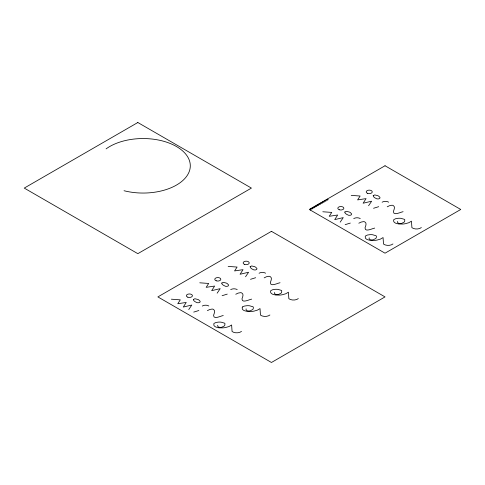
<?xml version="1.0" encoding="UTF-8"?>
<svg xmlns="http://www.w3.org/2000/svg" width="485" height="485" viewBox="0 0 485 485"><rect width="100%" height="100%" fill="white"/><g stroke="black" fill="none" stroke-linecap="round" stroke-linejoin="round"><path stroke-width="0.73" d="M217.723 325.247C217.153 326.951 219.426 327.484 220.675 327.345A4.013 2.316 0 0 0 221.851 327.199L224.185 326.011A6.681 3.856 0 0 0 224.834 325.205L224.943 323.574A2.861 1.649 0 0 0 224.573 323.168L221.081 322.155A10.197 5.887 0 0 0 218.468 322.107L216.001 322.47L214.218 323.301A3.328 1.922 0 0 0 213.8 323.822L213.921 325.417A6.038 3.486 0 0 0 215.983 327.078L218.88 327.824L222.954 327.866A14.865 8.585 0 0 0 225.622 327.508L228.987 326.544L231.624 324.992L232.066 331.479A5.814 3.359 0 0 0 241.506 331.382M246.119 308.854C245.549 310.558 247.823 311.085 249.072 310.952A4.013 2.316 0 0 0 250.248 310.806L252.582 309.618A6.681 3.856 0 0 0 253.231 308.806L253.34 307.181A2.861 1.649 0 0 0 252.97 306.775L249.478 305.756A10.197 5.887 0 0 0 246.865 305.714L244.398 306.077L242.615 306.908M274.516 292.461C273.946 294.165 276.22 294.692 277.469 294.559A4.013 2.316 0 0 0 278.645 294.413L280.973 293.225A6.681 3.856 0 0 0 281.627 292.413L281.73 290.788A2.861 1.649 0 0 0 281.361 290.382L277.875 289.363A10.197 5.887 0 0 0 275.262 289.321L272.794 289.678L271.006 290.515A3.328 1.922 0 0 0 270.588 291.036L270.715 292.631A6.038 3.486 0 0 0 272.776 294.292L275.674 295.038L279.742 295.08A14.865 8.585 0 0 0 282.415 294.722L285.774 293.758L288.417 292.206L288.854 298.693A5.814 3.359 0 0 0 298.299 298.596M369.164 237.814C368.594 239.517 370.867 240.051 372.116 239.911A4.013 2.316 0 0 0 373.292 239.766L375.626 238.578A6.681 3.856 0 0 0 376.275 237.771L376.384 236.14A2.861 1.649 0 0 0 376.014 235.74L372.522 234.722A10.197 5.887 0 0 0 369.909 234.673L367.442 235.037L365.66 235.868A3.328 1.922 0 0 0 365.235 236.389L365.363 237.983A6.038 3.486 0 0 0 367.424 239.645L370.322 240.39L374.396 240.433A14.865 8.585 0 0 0 377.063 240.075L380.422 239.111L383.065 237.559L383.508 244.046A5.814 3.359 0 0 0 392.947 243.955M397.561 221.421C396.991 223.124 399.264 223.652 400.513 223.518A4.013 2.316 0 0 0 401.689 223.373L404.017 222.185A6.681 3.856 0 0 0 404.672 221.378L404.781 219.747A2.861 1.649 0 0 0 404.405 219.341L400.919 218.323A10.197 5.887 0 0 0 398.306 218.28L395.839 218.644L394.056 219.475A3.328 1.922 0 0 0 393.632 219.996L393.759 221.59A6.038 3.486 0 0 0 395.821 223.252L398.718 223.997L402.792 224.04A14.865 8.585 0 0 0 405.46 223.682L408.819 222.718L411.462 221.166L411.904 227.653A5.814 3.359 0 0 0 421.344 227.556M188.744 309.575L191.799 305.041L183.294 307.047L186.228 302.446L177.783 303.725L180.299 299.851L171.369 299.196M217.141 293.176L220.196 288.648L211.69 290.654L214.625 286.053L206.173 287.332L208.689 283.458L199.765 282.803M245.537 276.783L248.593 272.255L240.081 274.261L243.021 269.66L234.57 270.939L237.086 267.065L228.162 266.41M340.185 222.142L343.241 217.607L334.735 219.614L337.669 215.013L329.218 216.292L331.74 212.418L322.81 211.763M368.582 205.743L371.637 201.214L363.126 203.221L366.066 198.62L357.615 199.899L360.131 196.025L351.207 195.37M310.254 210.023L311.2 209.471L310.254 208.926M387.212 206.816L389.558 205.682L391.941 205.234A2.11 1.219 0 0 1 393.189 205.519C395.511 206.792 393.984 209.617 393.408 211.472C393.196 216.177 400.804 212.006 403.09 211.696M358.821 223.209L361.167 222.075L363.544 221.627A2.11 1.219 0 0 1 364.793 221.912C367.121 223.185 365.587 226.01 365.017 227.871C364.799 232.576 372.407 228.399 374.699 228.089M264.167 277.856L266.514 276.723L268.896 276.274A2.11 1.219 0 0 1 270.145 276.559C272.467 277.832 270.939 280.657 270.363 282.512C270.151 287.217 277.76 283.04 280.045 282.737M235.777 294.25L238.123 293.116L240.499 292.667A2.11 1.219 0 0 1 241.748 292.952C244.076 294.225 242.542 297.05 241.966 298.906C241.754 303.61 249.363 299.439 251.654 299.13M207.38 310.642L209.726 309.509L212.103 309.06A2.11 1.219 0 0 1 213.351 309.345C215.679 310.618 214.152 313.443 213.576 315.305C213.364 320.003 220.972 315.832 223.258 315.523M373.553 208.271L378.706 206.683M345.156 224.664L350.309 223.076M250.509 279.312L255.662 277.717M222.112 295.704L227.265 294.11M193.721 312.097L198.868 310.509M327.296 199.092L328.242 199.638L327.296 200.184L326.344 199.638M325.399 200.184L326.344 200.729L325.399 201.275L324.453 200.729M323.507 201.275L324.453 201.827L323.507 202.372L322.561 201.827M321.616 202.372L322.561 202.918L321.616 203.464L320.67 202.918M319.724 203.464L320.67 204.009L319.724 204.555L318.772 204.009M317.827 204.555L318.772 205.1L317.827 205.652L316.881 205.1M315.935 205.652L316.881 206.198L315.935 206.743L314.989 206.198M314.044 206.743L314.989 207.289L314.044 207.835L313.098 207.289M312.152 207.835L313.098 208.38L312.152 208.926L311.2 208.38M106.1 148.865A47.209 27.257 0 0 1 169.174 143.081A47.209 27.257 0 0 1 184.506 178.88A47.209 27.257 0 0 1 124.033 190.732M353.729 218.614A4.413 2.546 0 0 1 360.258 218.571M382.119 202.215A4.413 2.546 0 0 1 388.655 202.178M259.075 273.255A4.413 2.546 0 0 1 265.61 273.219M230.684 289.648A4.413 2.546 0 0 1 237.213 289.612M242.615 306.908A3.328 1.922 0 0 0 242.191 307.429L242.318 309.024A6.038 3.486 0 0 0 244.379 310.685L247.277 311.431L251.351 311.473A14.865 8.585 0 0 0 254.019 311.115L257.377 310.151L260.021 308.599L260.463 315.086A5.814 3.359 0 0 0 269.902 314.989M202.287 306.047A4.413 2.546 0 0 1 208.817 306.005M193.376 299.469L193.606 300.391L194.631 301.385A7.815 4.51 0 0 0 195.74 302.028C197.528 303.725 202.5 302.416 199.038 300.118A7.815 4.51 0 0 0 197.928 299.475L194.891 298.742L193.376 299.469M221.772 283.076L222.003 283.998L223.021 284.992A7.815 4.51 0 0 0 224.137 285.629C225.925 287.332 230.896 286.023 227.435 283.725A7.815 4.51 0 0 0 226.325 283.082L223.288 282.349L221.772 283.076M250.163 266.683L250.393 267.605L251.418 268.593A7.815 4.51 0 0 0 252.527 269.236C254.316 270.939 259.287 269.63 255.831 267.332A7.815 4.51 0 0 0 254.716 266.689L251.679 265.95L250.163 266.683M344.817 212.036L345.047 212.957L346.066 213.952A7.815 4.51 0 0 0 347.181 214.594C348.97 216.292 353.941 214.982 350.479 212.685A7.815 4.51 0 0 0 349.37 212.048L346.332 211.308L344.817 212.036M373.207 195.643L373.438 196.564L374.462 197.559A7.815 4.51 0 0 0 375.578 198.195C377.36 199.899 382.338 198.589 378.876 196.292A7.815 4.51 0 0 0 377.76 195.649L374.723 194.915L373.207 195.643M137.831 122.517L24.25 188.095L137.831 253.667L251.412 188.095L137.831 122.517M271.448 231.333L157.867 296.905L271.448 362.483L385.029 296.905L271.448 231.333M385.029 165.755L309.309 209.471L385.029 253.188L460.75 209.471L385.029 165.755M339.276 209.756A3.019 1.74 0 0 0 343.859 208.308A3.019 1.74 0 0 0 339.397 206.737A3.019 1.74 0 0 0 339.276 209.756M367.672 193.363A3.019 1.74 0 0 0 372.256 191.914A3.019 1.74 0 0 0 367.794 190.344A3.019 1.74 0 0 0 367.672 193.363M244.628 264.404A3.019 1.74 0 0 0 249.211 262.955A3.019 1.74 0 0 0 244.749 261.385A3.019 1.74 0 0 0 244.628 264.404M216.231 280.797A3.019 1.74 0 0 0 220.814 279.348A3.019 1.74 0 0 0 216.352 277.778A3.019 1.74 0 0 0 216.231 280.797M187.834 297.19A3.019 1.74 0 0 0 192.424 295.741A3.019 1.74 0 0 0 187.956 294.171A3.019 1.74 0 0 0 187.834 297.19"/></g></svg>
